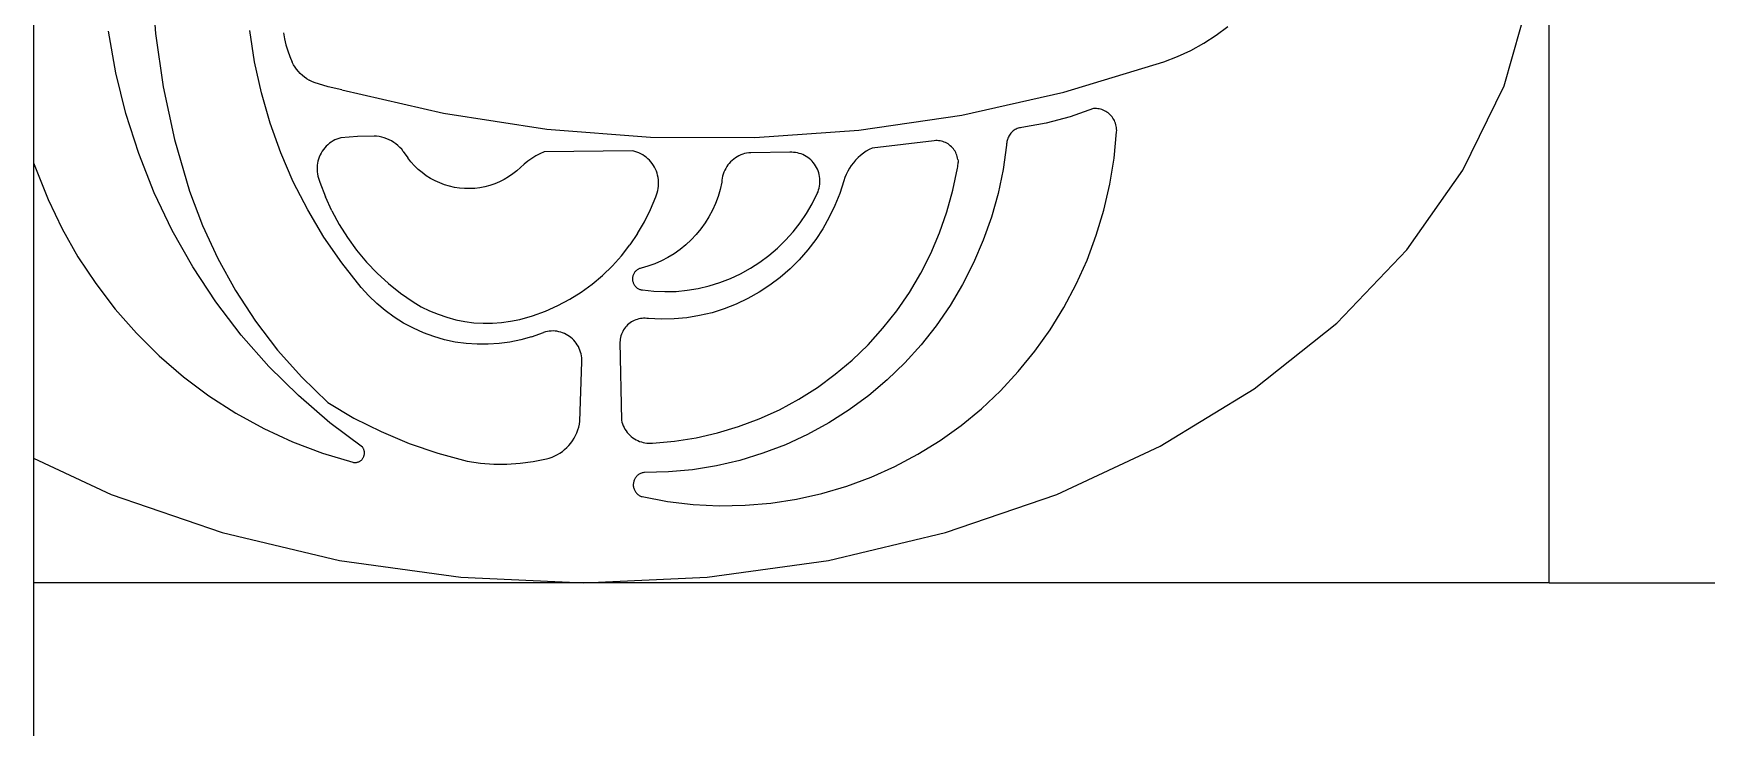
# Model space of a CAD drawing. Extents: x 396092 to 455492, y 17293 to 132793.
# Drawn here: x 438391.5 to 438565, y 60885.9 to 60957.9 of the extents above; entities that cross this region are included whole.
import ezdxf

# ---------------------------------------------------------------- set-up
doc = ezdxf.new("R2010")
doc.units = 0
doc.header["$LTSCALE"] = 1000
doc.header["$MEASUREMENT"] = 0
doc.layers.add('MU', color=34, linetype='Continuous')

msp = doc.modelspace()

# ---------------------------------------------------------------- linework, layer by layer
msp.add_line((438391.55, 62141.09), (438391.55, 59890.95))
at = {"layer": 'MU', "color": 37}
for p, q in [((438548.73, 60900.95), (438548.73, 61040.95)), ((438403.78, 60963.47), (438404.2, 60957.9)), ((438544.05, 60952.49), (438546.65, 60961.62)), ((438400.09, 60953.83), (438399.34, 60958.13)), ((438404.2, 60957.9), (438405.01, 60952.37)), ((438414.48, 60954.96), (438413.99, 60958.21)), ((438417.49, 60957.99), (438417.59, 60957.35)), ((438512.9, 60956.89), (438514.18, 60957.72)), ((438514.18, 60957.72), (438515.41, 60958.64)), ((438417.59, 60957.35), (438417.73, 60956.73)), ((438417.73, 60956.73), (438417.91, 60956.12)), ((438417.91, 60956.12), (438418.13, 60955.52)), ((438510.17, 60955.51), (438511.56, 60956.15)), ((438511.56, 60956.15), (438512.9, 60956.89)), ((438415.18, 60951.76), (438414.48, 60954.96)), ((438418.13, 60955.52), (438418.39, 60954.93)), ((438418.52, 60954.67), (438418.39, 60954.93)), ((438418.67, 60954.42), (438418.52, 60954.67)), ((438418.84, 60954.19), (438418.67, 60954.42)), ((438419.02, 60953.96), (438418.84, 60954.19)), ((438498.39, 60951.82), (438508.75, 60954.97)), ((438508.75, 60954.97), (438510.17, 60955.51)), ((438401.14, 60949.6), (438400.09, 60953.83)), ((438405.01, 60952.37), (438406.19, 60946.92)), ((438419.22, 60953.75), (438419.02, 60953.96)), ((438419.43, 60953.55), (438419.22, 60953.75)), ((438419.66, 60953.37), (438419.43, 60953.55)), ((438419.9, 60953.2), (438419.66, 60953.37)), ((438419.9, 60953.2), (438420.15, 60953.05)), ((438420.4, 60952.93), (438420.15, 60953.05)), ((438420.67, 60952.82), (438420.4, 60952.93)), ((438422.09, 60952.37), (438420.67, 60952.82)), ((438423.54, 60952.06), (438422.09, 60952.37)), ((438539.78, 60943.73), (438544.05, 60952.49)), ((438416.09, 60948.61), (438415.18, 60951.76)), ((438423.54, 60952.06), (438434.08, 60949.63)), ((438487.83, 60949.45), (438498.39, 60951.82)), ((438402.46, 60945.45), (438401.14, 60949.6)), ((438434.08, 60949.63), (438444.77, 60947.98)), ((438477.13, 60947.88), (438487.83, 60949.45)), ((438499.04, 60949.25), (438496.55, 60948.6)), ((438501.46, 60950.12), (438499.04, 60949.25)), ((438501.61, 60950.13), (438501.46, 60950.12)), ((438501.76, 60950.12), (438501.61, 60950.13)), ((438501.9, 60950.11), (438501.76, 60950.12)), ((438502.05, 60950.09), (438501.9, 60950.11)), ((438502.19, 60950.05), (438502.05, 60950.09)), ((438502.33, 60950.01), (438502.19, 60950.05)), ((438502.47, 60949.96), (438502.33, 60950.01)), ((438502.6, 60949.9), (438502.47, 60949.96)), ((438502.73, 60949.83), (438502.6, 60949.9)), ((438502.86, 60949.75), (438502.73, 60949.83)), ((438502.98, 60949.67), (438502.86, 60949.75)), ((438503.09, 60949.57), (438502.98, 60949.67)), ((438503.2, 60949.47), (438503.09, 60949.57)), ((438503.3, 60949.36), (438503.2, 60949.47)), ((438503.39, 60949.25), (438503.3, 60949.36)), ((438503.48, 60949.13), (438503.39, 60949.25)), ((438503.56, 60949), (438503.48, 60949.13)), ((438503.63, 60948.87), (438503.56, 60949)), ((438503.69, 60948.74), (438503.63, 60948.87)), ((438417.19, 60945.52), (438416.09, 60948.61)), ((438423.21, 60947.03), (438423.01, 60946.96)), ((438423.42, 60947.1), (438423.21, 60947.03)), ((438425.14, 60947.24), (438423.42, 60947.1)), ((438426.86, 60947.26), (438425.14, 60947.24)), ((438427.13, 60947.25), (438426.86, 60947.26)), ((438427.4, 60947.21), (438427.13, 60947.25)), ((438427.67, 60947.16), (438427.4, 60947.21)), ((438427.93, 60947.09), (438427.67, 60947.16)), ((438428.19, 60947), (438427.93, 60947.09)), ((438444.77, 60947.98), (438455.54, 60947.14)), ((438455.54, 60947.14), (438466.35, 60947.11)), ((438466.35, 60947.11), (438477.13, 60947.88)), ((438492.59, 60947.05), (438492.55, 60946.93)), ((438492.64, 60947.16), (438492.59, 60947.05)), ((438492.69, 60947.26), (438492.64, 60947.16)), ((438492.75, 60947.36), (438492.69, 60947.26)), ((438492.82, 60947.46), (438492.75, 60947.36)), ((438492.9, 60947.56), (438492.82, 60947.46)), ((438492.98, 60947.64), (438492.9, 60947.56)), ((438493.06, 60947.73), (438492.98, 60947.64)), ((438493.15, 60947.8), (438493.06, 60947.73)), ((438493.25, 60947.87), (438493.15, 60947.8)), ((438493.35, 60947.94), (438493.25, 60947.87)), ((438493.46, 60947.99), (438493.35, 60947.94)), ((438493.56, 60948.04), (438493.46, 60947.99)), ((438493.67, 60948.08), (438493.56, 60948.04)), ((438493.79, 60948.12), (438493.67, 60948.08)), ((438493.9, 60948.14), (438493.79, 60948.12)), ((438494.02, 60948.16), (438493.9, 60948.14)), ((438496.55, 60948.6), (438494.02, 60948.16)), ((438503.6, 60944.98), (438503.86, 60947.71)), ((438503.74, 60948.6), (438503.69, 60948.74)), ((438503.79, 60948.45), (438503.74, 60948.6)), ((438503.82, 60948.31), (438503.79, 60948.45)), ((438503.85, 60948.16), (438503.82, 60948.31)), ((438503.86, 60948.01), (438503.85, 60948.16)), ((438503.87, 60947.86), (438503.86, 60948.01)), ((438503.86, 60947.71), (438503.87, 60947.86)), ((438404.06, 60941.4), (438402.46, 60945.45)), ((438406.19, 60946.92), (438407.74, 60941.56)), ((438418.49, 60942.52), (438417.19, 60945.52)), ((438421.28, 60945.31), (438421.19, 60945.1)), ((438421.38, 60945.51), (438421.28, 60945.31)), ((438421.49, 60945.7), (438421.38, 60945.51)), ((438421.62, 60945.88), (438421.49, 60945.7)), ((438421.76, 60946.06), (438421.62, 60945.88)), ((438421.91, 60946.22), (438421.76, 60946.06)), ((438422.07, 60946.37), (438421.91, 60946.22)), ((438422.24, 60946.52), (438422.07, 60946.37)), ((438422.42, 60946.65), (438422.24, 60946.52)), ((438422.61, 60946.76), (438422.42, 60946.65)), ((438422.8, 60946.87), (438422.61, 60946.76)), ((438423.01, 60946.96), (438422.8, 60946.87)), ((438428.44, 60946.89), (438428.19, 60947)), ((438428.68, 60946.76), (438428.44, 60946.89)), ((438428.91, 60946.62), (438428.68, 60946.76)), ((438429.13, 60946.46), (438428.91, 60946.62)), ((438429.34, 60946.29), (438429.13, 60946.46)), ((438429.54, 60946.1), (438429.34, 60946.29)), ((438429.73, 60945.9), (438429.54, 60946.1)), ((438429.9, 60945.68), (438429.73, 60945.9)), ((438429.9, 60945.68), (438430.36, 60945.01)), ((438444.07, 60945.43), (438443.63, 60945.21)), ((438444.52, 60945.63), (438444.07, 60945.43)), ((438453.69, 60945.73), (438444.52, 60945.63)), ((438453.91, 60945.67), (438453.69, 60945.73)), ((438454.12, 60945.61), (438453.91, 60945.67)), ((438454.33, 60945.53), (438454.12, 60945.61)), ((438454.53, 60945.43), (438454.33, 60945.53)), ((438454.73, 60945.32), (438454.53, 60945.43)), ((438454.91, 60945.2), (438454.73, 60945.32)), ((438464.89, 60945.31), (438464.7, 60945.22)), ((438465.09, 60945.39), (438464.89, 60945.31)), ((438465.29, 60945.45), (438465.09, 60945.39)), ((438465.5, 60945.49), (438465.29, 60945.45)), ((438465.71, 60945.53), (438465.5, 60945.49)), ((438465.92, 60945.54), (438465.71, 60945.53)), ((438469.98, 60945.59), (438465.92, 60945.54)), ((438470.17, 60945.59), (438469.98, 60945.59)), ((438470.37, 60945.58), (438470.17, 60945.59)), ((438470.56, 60945.56), (438470.37, 60945.58)), ((438470.76, 60945.53), (438470.56, 60945.56)), ((438470.95, 60945.48), (438470.76, 60945.53)), ((438471.14, 60945.42), (438470.95, 60945.48)), ((438471.32, 60945.35), (438471.14, 60945.42)), ((438471.5, 60945.26), (438471.32, 60945.35)), ((438477.6, 60945.49), (438477.32, 60945.27)), ((438477.9, 60945.69), (438477.6, 60945.49)), ((438478.2, 60945.87), (438477.9, 60945.69)), ((438478.52, 60946.02), (438478.2, 60945.87)), ((438484.96, 60946.78), (438478.52, 60946.02)), ((438485.11, 60946.8), (438484.96, 60946.78)), ((438485.26, 60946.8), (438485.11, 60946.8)), ((438485.41, 60946.79), (438485.26, 60946.8)), ((438485.56, 60946.77), (438485.41, 60946.79)), ((438485.7, 60946.74), (438485.56, 60946.77)), ((438485.84, 60946.7), (438485.7, 60946.74)), ((438485.99, 60946.65), (438485.84, 60946.7)), ((438486.12, 60946.59), (438485.99, 60946.65)), ((438486.26, 60946.52), (438486.12, 60946.59)), ((438486.38, 60946.45), (438486.26, 60946.52)), ((438486.51, 60946.36), (438486.38, 60946.45)), ((438486.62, 60946.27), (438486.51, 60946.36)), ((438486.74, 60946.17), (438486.62, 60946.27)), ((438486.84, 60946.06), (438486.74, 60946.17)), ((438486.94, 60945.94), (438486.84, 60946.06)), ((438487.03, 60945.82), (438486.94, 60945.94)), ((438487.11, 60945.69), (438487.03, 60945.82)), ((438487.18, 60945.56), (438487.11, 60945.69)), ((438487.24, 60945.42), (438487.18, 60945.56)), ((438487.3, 60945.28), (438487.24, 60945.42)), ((438492.46, 60946.34), (438492.1, 60943.82)), ((438492.47, 60946.58), (438492.46, 60946.46)), ((438492.46, 60946.46), (438492.46, 60946.34)), ((438492.49, 60946.7), (438492.47, 60946.58)), ((438492.52, 60946.82), (438492.49, 60946.7)), ((438492.55, 60946.93), (438492.52, 60946.82)), ((438391.55, 60944.51), (438393.07, 60940.68)), ((438420.97, 60944.24), (438420.95, 60944.01)), ((438420.95, 60944.01), (438420.95, 60943.79)), ((438420.95, 60943.79), (438420.96, 60943.56)), ((438420.96, 60943.56), (438420.99, 60943.34)), ((438421, 60944.46), (438420.97, 60944.24)), ((438421.05, 60944.68), (438421, 60944.46)), ((438421.11, 60944.89), (438421.05, 60944.68)), ((438421.19, 60945.1), (438421.11, 60944.89)), ((438430.69, 60944.59), (438430.36, 60945.01)), ((438431.05, 60944.19), (438430.69, 60944.59)), ((438431.44, 60943.82), (438431.05, 60944.19)), ((438431.85, 60943.48), (438431.44, 60943.82)), ((438441.66, 60943.67), (438441.24, 60943.34)), ((438441.66, 60943.67), (438442.42, 60944.36)), ((438442.8, 60944.67), (438442.42, 60944.36)), ((438443.21, 60944.95), (438442.8, 60944.67)), ((438443.63, 60945.21), (438443.21, 60944.95)), ((438455.09, 60945.07), (438454.91, 60945.2)), ((438455.26, 60944.92), (438455.09, 60945.07)), ((438455.42, 60944.77), (438455.26, 60944.92)), ((438455.57, 60944.6), (438455.42, 60944.77)), ((438455.71, 60944.42), (438455.57, 60944.6)), ((438455.84, 60944.23), (438455.71, 60944.42)), ((438455.95, 60944.04), (438455.84, 60944.23)), ((438456.05, 60943.84), (438455.95, 60944.04)), ((438456.14, 60943.63), (438456.05, 60943.84)), ((438456.21, 60943.42), (438456.14, 60943.63)), ((438463.23, 60943.73), (438463.15, 60943.53)), ((438463.33, 60943.92), (438463.23, 60943.73)), ((438463.44, 60944.1), (438463.33, 60943.92)), ((438463.56, 60944.28), (438463.44, 60944.1)), ((438463.7, 60944.44), (438463.56, 60944.28)), ((438463.84, 60944.6), (438463.7, 60944.44)), ((438463.99, 60944.75), (438463.84, 60944.6)), ((438464.16, 60944.88), (438463.99, 60944.75)), ((438464.33, 60945.01), (438464.16, 60944.88)), ((438464.51, 60945.12), (438464.33, 60945.01)), ((438464.7, 60945.22), (438464.51, 60945.12)), ((438471.67, 60945.16), (438471.5, 60945.26)), ((438471.83, 60945.06), (438471.67, 60945.16)), ((438471.99, 60944.94), (438471.83, 60945.06)), ((438472.14, 60944.81), (438471.99, 60944.94)), ((438472.28, 60944.67), (438472.14, 60944.81)), ((438472.41, 60944.52), (438472.28, 60944.67)), ((438472.53, 60944.36), (438472.41, 60944.52)), ((438472.64, 60944.19), (438472.53, 60944.36)), ((438472.74, 60944.02), (438472.64, 60944.19)), ((438472.83, 60943.84), (438472.74, 60944.02)), ((438472.9, 60943.66), (438472.83, 60943.84)), ((438472.97, 60943.47), (438472.9, 60943.66)), ((438475.98, 60943.62), (438475.82, 60943.29)), ((438476.16, 60943.93), (438475.98, 60943.62)), ((438476.35, 60944.23), (438476.16, 60943.93)), ((438476.57, 60944.51), (438476.35, 60944.23)), ((438476.8, 60944.78), (438476.57, 60944.51)), ((438477.05, 60945.04), (438476.8, 60944.78)), ((438477.32, 60945.27), (438477.05, 60945.04)), ((438486.89, 60941.67), (438487.36, 60943.94)), ((438487.34, 60945.14), (438487.3, 60945.28)), ((438487.38, 60944.99), (438487.34, 60945.14)), ((438487.36, 60943.94), (438487.39, 60944.09)), ((438487.41, 60944.84), (438487.38, 60944.99)), ((438487.39, 60944.09), (438487.41, 60944.24)), ((438487.41, 60944.84), (438487.42, 60944.69)), ((438487.41, 60944.24), (438487.43, 60944.39)), ((438487.42, 60944.69), (438487.43, 60944.54)), ((438487.43, 60944.39), (438487.43, 60944.54)), ((438492.1, 60943.82), (438491.57, 60941.32)), ((438503.16, 60942.28), (438503.6, 60944.98)), ((438533.96, 60935.48), (438539.78, 60943.73)), ((438419.99, 60939.61), (438418.49, 60942.52)), ((438420.99, 60943.34), (438421.03, 60943.12)), ((438421.03, 60943.12), (438421.09, 60942.9)), ((438421.09, 60942.9), (438421.16, 60942.69)), ((438421.16, 60942.69), (438421.24, 60942.48)), ((438421.24, 60942.48), (438421.82, 60940.97)), ((438432.28, 60943.16), (438431.85, 60943.48)), ((438432.73, 60942.88), (438432.28, 60943.16)), ((438433.2, 60942.63), (438432.73, 60942.88)), ((438433.68, 60942.41), (438433.2, 60942.63)), ((438434.18, 60942.22), (438433.68, 60942.41)), ((438434.69, 60942.07), (438434.18, 60942.22)), ((438435.2, 60941.95), (438434.69, 60942.07)), ((438435.73, 60941.87), (438435.2, 60941.95)), ((438436.26, 60941.83), (438435.73, 60941.87)), ((438436.79, 60941.82), (438436.26, 60941.83)), ((438437.31, 60941.85), (438436.79, 60941.82)), ((438437.84, 60941.91), (438437.31, 60941.85)), ((438438.36, 60942.01), (438437.84, 60941.91)), ((438438.87, 60942.15), (438438.36, 60942.01)), ((438439.38, 60942.32), (438438.87, 60942.15)), ((438439.87, 60942.53), (438439.38, 60942.32)), ((438440.34, 60942.77), (438439.87, 60942.53)), ((438440.8, 60943.04), (438440.34, 60942.77)), ((438441.24, 60943.34), (438440.8, 60943.04)), ((438456.27, 60943.2), (438456.21, 60943.42)), ((438456.32, 60942.98), (438456.27, 60943.2)), ((438456.28, 60941.62), (438456.32, 60941.85)), ((438456.35, 60942.75), (438456.32, 60942.98)), ((438456.32, 60941.85), (438456.35, 60942.07)), ((438456.37, 60942.52), (438456.35, 60942.75)), ((438456.35, 60942.07), (438456.37, 60942.3)), ((438456.37, 60942.3), (438456.37, 60942.52)), ((438462.92, 60942.48), (438462.75, 60941.73)), ((438462.94, 60942.69), (438462.92, 60942.48)), ((438462.97, 60942.91), (438462.94, 60942.69)), ((438463.01, 60943.12), (438462.97, 60942.91)), ((438463.07, 60943.33), (438463.01, 60943.12)), ((438463.15, 60943.53), (438463.07, 60943.33)), ((438472.96, 60941.69), (438473.01, 60941.88)), ((438473.02, 60943.27), (438472.97, 60943.47)), ((438473.01, 60941.88), (438473.05, 60942.08)), ((438473.06, 60943.08), (438473.02, 60943.27)), ((438473.05, 60942.08), (438473.08, 60942.28)), ((438473.08, 60942.88), (438473.06, 60943.08)), ((438473.1, 60942.68), (438473.08, 60942.88)), ((438473.08, 60942.28), (438473.1, 60942.48)), ((438473.1, 60942.48), (438473.1, 60942.68)), ((438475.58, 60942.62), (438475.16, 60941.33)), ((438475.69, 60942.96), (438475.58, 60942.62)), ((438475.82, 60943.29), (438475.69, 60942.96)), ((438502.54, 60939.6), (438503.16, 60942.28)), ((438393.07, 60940.68), (438394.52, 60937.67)), ((438405.94, 60937.48), (438404.06, 60941.4)), ((438407.74, 60941.56), (438409.08, 60938.01)), ((438422.49, 60939.51), (438421.82, 60940.97)), ((438455.53, 60939.66), (438456.07, 60940.98)), ((438456.07, 60940.98), (438456.15, 60941.19)), ((438456.15, 60941.19), (438456.22, 60941.4)), ((438456.22, 60941.4), (438456.28, 60941.62)), ((438462.26, 60940.28), (438461.95, 60939.58)), ((438462.53, 60941), (438462.26, 60940.28)), ((438462.75, 60941.73), (438462.53, 60941)), ((438471.7, 60939.24), (438472.29, 60940.26)), ((438472.29, 60940.26), (438472.82, 60941.32)), ((438472.82, 60941.32), (438472.9, 60941.5)), ((438472.9, 60941.5), (438472.96, 60941.69)), ((438475.16, 60941.33), (438474.65, 60940.07)), ((438486.27, 60939.43), (438486.89, 60941.67)), ((438491.57, 60941.32), (438490.89, 60938.87)), ((438421.66, 60936.8), (438419.99, 60939.61)), ((438422.49, 60939.51), (438423.26, 60938.1)), ((438454.19, 60937.16), (438454.9, 60938.38)), ((438454.9, 60938.38), (438455.53, 60939.66)), ((438461.59, 60938.91), (438461.19, 60938.26)), ((438461.95, 60939.58), (438461.59, 60938.91)), ((438471.04, 60938.27), (438471.7, 60939.24)), ((438474.07, 60938.85), (438473.4, 60937.67)), ((438474.65, 60940.07), (438474.07, 60938.85)), ((438485.5, 60937.24), (438486.27, 60939.43)), ((438490.89, 60938.87), (438490.04, 60936.47)), ((438501.75, 60936.98), (438502.54, 60939.6)), ((438394.52, 60937.67), (438396.16, 60934.76)), ((438408.08, 60933.7), (438405.94, 60937.48)), ((438409.08, 60938.01), (438410.67, 60934.57)), ((438423.51, 60934.12), (438421.66, 60936.8)), ((438423.26, 60938.1), (438424.12, 60936.74)), ((438424.12, 60936.74), (438425.06, 60935.44)), ((438454.19, 60937.16), (438453.4, 60935.98)), ((438460.26, 60937.05), (438459.74, 60936.5)), ((438460.75, 60937.64), (438460.26, 60937.05)), ((438461.19, 60938.26), (438460.75, 60937.64)), ((438469.53, 60936.47), (438470.32, 60937.34)), ((438470.32, 60937.34), (438471.04, 60938.27)), ((438473.4, 60937.67), (438472.66, 60936.54)), ((438484.6, 60935.11), (438485.5, 60937.24)), ((438500.8, 60934.41), (438501.75, 60936.98)), ((438425.06, 60935.44), (438426.09, 60934.21)), ((438452.53, 60934.86), (438453.4, 60935.98)), ((438457.98, 60935.07), (438457.34, 60934.68)), ((438458.6, 60935.51), (438457.98, 60935.07)), ((438459.19, 60935.98), (438458.6, 60935.51)), ((438459.74, 60936.5), (438459.19, 60935.98)), ((438466.87, 60934.19), (438467.81, 60934.89)), ((438467.81, 60934.89), (438468.7, 60935.65)), ((438468.7, 60935.65), (438469.53, 60936.47)), ((438471.84, 60935.47), (438470.96, 60934.45)), ((438472.66, 60936.54), (438471.84, 60935.47)), ((438483.55, 60933.05), (438484.6, 60935.11)), ((438490.04, 60936.47), (438489.04, 60934.13)), ((438526.69, 60927.89), (438533.96, 60935.48)), ((438396.16, 60934.76), (438398, 60931.97)), ((438410.47, 60930.08), (438408.08, 60933.7)), ((438410.67, 60934.57), (438412.5, 60931.25)), ((438425.54, 60931.56), (438423.51, 60934.12)), ((438426.09, 60934.21), (438427.2, 60933.06)), ((438450.57, 60932.83), (438451.58, 60933.81)), ((438451.58, 60933.81), (438452.53, 60934.86)), ((438453.92, 60933.18), (438453.88, 60933.12)), ((438453.97, 60933.24), (438453.92, 60933.18)), ((438454.02, 60933.29), (438453.97, 60933.24)), ((438454.08, 60933.34), (438454.02, 60933.29)), ((438454.14, 60933.39), (438454.08, 60933.34)), ((438454.2, 60933.43), (438454.14, 60933.39)), ((438454.27, 60933.47), (438454.2, 60933.43)), ((438454.33, 60933.5), (438454.27, 60933.47)), ((438454.4, 60933.53), (438454.33, 60933.5)), ((438454.47, 60933.55), (438454.4, 60933.53)), ((438454.55, 60933.57), (438454.47, 60933.55)), ((438455.27, 60933.77), (438454.55, 60933.57)), ((438455.98, 60934.03), (438455.27, 60933.77)), ((438456.67, 60934.33), (438455.98, 60934.03)), ((438457.34, 60934.68), (438456.67, 60934.33)), ((438464.87, 60932.99), (438465.89, 60933.56)), ((438465.89, 60933.56), (438466.87, 60934.19)), ((438470.01, 60933.5), (438468.99, 60932.62)), ((438470.96, 60934.45), (438470.01, 60933.5)), ((438489.04, 60934.13), (438487.89, 60931.87)), ((438499.68, 60931.92), (438500.8, 60934.41)), ((438398, 60931.97), (438400.02, 60929.32)), ((438426.31, 60930.71), (438425.54, 60931.56)), ((438427.2, 60933.06), (438428.37, 60931.98)), ((438428.37, 60931.98), (438429.62, 60930.98)), ((438448.35, 60931.09), (438449.49, 60931.92)), ((438449.49, 60931.92), (438450.57, 60932.83)), ((438453.68, 60932.63), (438453.67, 60932.56)), ((438453.67, 60932.56), (438453.67, 60932.48)), ((438453.67, 60932.48), (438453.67, 60932.41)), ((438453.67, 60932.41), (438453.67, 60932.33)), ((438453.67, 60932.33), (438453.68, 60932.26)), ((438453.69, 60932.71), (438453.68, 60932.63)), ((438453.68, 60932.26), (438453.7, 60932.18)), ((438453.71, 60932.78), (438453.69, 60932.71)), ((438453.7, 60932.18), (438453.72, 60932.11)), ((438453.74, 60932.85), (438453.71, 60932.78)), ((438453.72, 60932.11), (438453.74, 60932.04)), ((438453.76, 60932.92), (438453.74, 60932.85)), ((438453.74, 60932.04), (438453.77, 60931.97)), ((438453.8, 60932.99), (438453.76, 60932.92)), ((438453.77, 60931.97), (438453.81, 60931.9)), ((438453.83, 60933.06), (438453.8, 60932.99)), ((438453.81, 60931.9), (438453.84, 60931.83)), ((438453.88, 60933.12), (438453.83, 60933.06)), ((438453.84, 60931.83), (438453.89, 60931.77)), ((438453.89, 60931.77), (438453.93, 60931.71)), ((438453.93, 60931.71), (438453.98, 60931.66)), ((438453.98, 60931.66), (438454.04, 60931.6)), ((438454.04, 60931.6), (438454.09, 60931.56)), ((438454.09, 60931.56), (438454.15, 60931.51)), ((438454.15, 60931.51), (438454.22, 60931.47)), ((438454.22, 60931.47), (438454.28, 60931.43)), ((438454.28, 60931.43), (438454.35, 60931.4)), ((438459.34, 60931.28), (438460.49, 60931.47)), ((438460.49, 60931.47), (438461.62, 60931.74)), ((438461.62, 60931.74), (438462.73, 60932.08)), ((438462.73, 60932.08), (438463.81, 60932.5)), ((438463.81, 60932.5), (438464.87, 60932.99)), ((438467.92, 60931.81), (438466.8, 60931.07)), ((438468.99, 60932.62), (438467.92, 60931.81)), ((438482.37, 60931.06), (438483.55, 60933.05)), ((438487.89, 60931.87), (438486.59, 60929.69)), ((438498.4, 60929.51), (438499.68, 60931.92)), ((438413.09, 60926.64), (438410.47, 60930.08)), ((438412.5, 60931.25), (438414.56, 60928.09)), ((438427.14, 60929.91), (438426.31, 60930.71)), ((438428.03, 60929.17), (438427.14, 60929.91)), ((438429.62, 60930.98), (438430.93, 60930.07)), ((438430.93, 60930.07), (438431.76, 60929.58)), ((438444.63, 60929.12), (438445.92, 60929.69)), ((438445.92, 60929.69), (438447.16, 60930.35)), ((438447.16, 60930.35), (438448.35, 60931.09)), ((438454.35, 60931.4), (438454.42, 60931.38)), ((438454.42, 60931.38), (438454.49, 60931.35)), ((438454.49, 60931.35), (438454.56, 60931.34)), ((438454.56, 60931.34), (438454.64, 60931.33)), ((438454.64, 60931.33), (438454.71, 60931.32)), ((438454.71, 60931.32), (438455.87, 60931.19)), ((438455.87, 60931.19), (438457.02, 60931.14)), ((438457.02, 60931.14), (438458.18, 60931.17)), ((438458.18, 60931.17), (438459.34, 60931.28)), ((438464.43, 60929.85), (438463.18, 60929.36)), ((438465.63, 60930.42), (438464.43, 60929.85)), ((438466.8, 60931.07), (438465.63, 60930.42)), ((438481.06, 60929.16), (438482.37, 60931.06)), ((438486.59, 60929.69), (438485.16, 60927.6)), ((438400.02, 60929.32), (438402.22, 60926.83)), ((438414.56, 60928.09), (438416.85, 60925.09)), ((438428.96, 60928.49), (438428.03, 60929.17)), ((438429.93, 60927.88), (438428.96, 60928.49)), ((438431.76, 60929.58), (438432.62, 60929.16)), ((438432.62, 60929.16), (438433.5, 60928.79)), ((438433.5, 60928.79), (438434.41, 60928.48)), ((438434.41, 60928.48), (438435.33, 60928.23)), ((438435.33, 60928.23), (438436.27, 60928.04)), ((438436.27, 60928.04), (438437.22, 60927.92)), ((438440.08, 60927.94), (438441.03, 60928.07)), ((438441.03, 60928.07), (438441.97, 60928.26)), ((438441.97, 60928.26), (438443.31, 60928.65)), ((438443.31, 60928.65), (438444.63, 60929.12)), ((438453.55, 60928), (438453.42, 60927.91)), ((438453.7, 60928.08), (438453.55, 60928)), ((438453.85, 60928.16), (438453.7, 60928.08)), ((438454, 60928.22), (438453.85, 60928.16)), ((438454.16, 60928.27), (438454, 60928.22)), ((438454.32, 60928.32), (438454.16, 60928.27)), ((438454.48, 60928.35), (438454.32, 60928.32)), ((438454.65, 60928.37), (438454.48, 60928.35)), ((438454.81, 60928.38), (438454.65, 60928.37)), ((438454.98, 60928.38), (438454.81, 60928.38)), ((438455.15, 60928.36), (438454.98, 60928.38)), ((438455.31, 60928.34), (438455.15, 60928.36)), ((438456.64, 60928.28), (438455.31, 60928.34)), ((438457.97, 60928.31), (438456.64, 60928.28)), ((438459.3, 60928.44), (438457.97, 60928.31)), ((438460.61, 60928.66), (438459.3, 60928.44)), ((438461.91, 60928.96), (438460.61, 60928.66)), ((438463.18, 60929.36), (438461.91, 60928.96)), ((438479.63, 60927.35), (438481.06, 60929.16)), ((438496.97, 60927.18), (438498.4, 60929.51)), ((438402.22, 60926.83), (438404.58, 60924.49)), ((438415.95, 60923.39), (438413.09, 60926.64)), ((438430.94, 60927.34), (438429.93, 60927.88)), ((438431.99, 60926.87), (438430.94, 60927.34)), ((438433.06, 60926.48), (438431.99, 60926.87)), ((438434.16, 60926.16), (438433.06, 60926.48)), ((438437.22, 60927.92), (438438.17, 60927.86)), ((438438.17, 60927.86), (438439.13, 60927.87)), ((438439.13, 60927.87), (438440.08, 60927.94)), ((438443.18, 60926.46), (438442.08, 60926.15)), ((438443.18, 60926.46), (438444.45, 60926.92)), ((438444.64, 60926.98), (438444.45, 60926.92)), ((438444.84, 60927.02), (438444.64, 60926.98)), ((438445.03, 60927.05), (438444.84, 60927.02)), ((438445.23, 60927.06), (438445.03, 60927.05)), ((438445.43, 60927.07), (438445.23, 60927.06)), ((438445.63, 60927.06), (438445.43, 60927.07)), ((438445.83, 60927.03), (438445.63, 60927.06)), ((438446.03, 60926.99), (438445.83, 60927.03)), ((438446.22, 60926.94), (438446.03, 60926.99)), ((438446.41, 60926.88), (438446.22, 60926.94)), ((438446.6, 60926.8), (438446.41, 60926.88)), ((438446.78, 60926.71), (438446.6, 60926.8)), ((438446.96, 60926.61), (438446.78, 60926.71)), ((438447.12, 60926.5), (438446.96, 60926.61)), ((438447.28, 60926.38), (438447.12, 60926.5)), ((438447.43, 60926.25), (438447.28, 60926.38)), ((438447.58, 60926.1), (438447.43, 60926.25)), ((438452.39, 60926.23), (438452.37, 60926.06)), ((438452.42, 60926.39), (438452.39, 60926.23)), ((438452.46, 60926.56), (438452.42, 60926.39)), ((438452.52, 60926.72), (438452.46, 60926.56)), ((438452.58, 60926.87), (438452.52, 60926.72)), ((438452.65, 60927.02), (438452.58, 60926.87)), ((438452.74, 60927.17), (438452.65, 60927.02)), ((438452.83, 60927.31), (438452.74, 60927.17)), ((438452.93, 60927.45), (438452.83, 60927.31)), ((438453.04, 60927.57), (438452.93, 60927.45)), ((438453.16, 60927.69), (438453.04, 60927.57)), ((438453.28, 60927.8), (438453.16, 60927.69)), ((438453.42, 60927.91), (438453.28, 60927.8)), ((438478.09, 60925.64), (438479.63, 60927.35)), ((438485.16, 60927.6), (438483.59, 60925.62)), ((438495.39, 60924.96), (438496.97, 60927.18)), ((438518.11, 60921.07), (438526.69, 60927.89)), ((438404.58, 60924.49), (438407.09, 60922.32)), ((438416.85, 60925.09), (438419.36, 60922.27)), ((438435.28, 60925.92), (438434.16, 60926.16)), ((438436.41, 60925.76), (438435.28, 60925.92)), ((438437.55, 60925.68), (438436.41, 60925.76)), ((438438.69, 60925.68), (438437.55, 60925.68)), ((438439.83, 60925.75), (438438.69, 60925.68)), ((438440.96, 60925.91), (438439.83, 60925.75)), ((438442.08, 60926.15), (438440.96, 60925.91)), ((438447.71, 60925.95), (438447.58, 60926.1)), ((438447.83, 60925.79), (438447.71, 60925.95)), ((438447.94, 60925.62), (438447.83, 60925.79)), ((438448.05, 60925.44), (438447.94, 60925.62)), ((438448.14, 60925.26), (438448.05, 60925.44)), ((438448.21, 60925.07), (438448.14, 60925.26)), ((438448.28, 60924.88), (438448.21, 60925.07)), ((438448.33, 60924.68), (438448.28, 60924.88)), ((438448.37, 60924.48), (438448.33, 60924.68)), ((438448.4, 60924.28), (438448.37, 60924.48)), ((438452.37, 60926.06), (438452.36, 60925.89)), ((438452.36, 60925.89), (438452.51, 60917.81)), ((438476.43, 60924.05), (438478.09, 60925.64)), ((438483.59, 60925.62), (438481.89, 60923.75)), ((438493.67, 60922.85), (438495.39, 60924.96)), ((438419.02, 60920.36), (438415.95, 60923.39)), ((438448.22, 60917.7), (438448.41, 60923.87)), ((438448.41, 60924.07), (438448.4, 60924.28)), ((438448.41, 60923.87), (438448.41, 60924.07)), ((438474.68, 60922.57), (438476.43, 60924.05)), ((438481.89, 60923.75), (438480.08, 60921.99)), ((438491.82, 60920.86), (438493.67, 60922.85)), ((438407.09, 60922.32), (438409.75, 60920.34)), ((438419.36, 60922.27), (438422.06, 60919.64)), ((438470.9, 60919.99), (438472.83, 60921.21)), ((438472.83, 60921.21), (438474.68, 60922.57)), ((438480.08, 60921.99), (438478.16, 60920.37)), ((438508.38, 60915.12), (438518.11, 60921.07)), ((438409.75, 60920.34), (438412.53, 60918.55)), ((438422.29, 60917.54), (438419.02, 60920.36)), ((438422.06, 60919.64), (438424.78, 60918.04)), ((438468.89, 60918.9), (438470.9, 60919.99)), ((438478.16, 60920.37), (438476.13, 60918.88)), ((438489.84, 60919), (438491.82, 60920.86)), ((438412.53, 60918.55), (438415.43, 60916.95)), ((438425.66, 60915.02), (438422.29, 60917.54)), ((438424.78, 60918.04), (438427.6, 60916.63)), ((438448.17, 60917.4), (438448.22, 60917.7)), ((438452.51, 60917.81), (438452.56, 60917.62)), ((438452.56, 60917.62), (438452.62, 60917.42)), ((438464.67, 60917.15), (438466.81, 60917.95)), ((438466.81, 60917.95), (438468.89, 60918.9)), ((438476.13, 60918.88), (438474.01, 60917.53)), ((438487.75, 60917.28), (438489.84, 60919)), ((438415.43, 60916.95), (438418.42, 60915.57)), ((438427.6, 60916.63), (438430.51, 60915.4)), ((438447.45, 60915.69), (438447.62, 60915.95)), ((438447.62, 60915.95), (438447.76, 60916.23)), ((438447.76, 60916.23), (438447.89, 60916.51)), ((438447.89, 60916.51), (438448.01, 60916.8)), ((438448.01, 60916.8), (438448.1, 60917.09)), ((438448.1, 60917.09), (438448.17, 60917.4)), ((438452.62, 60917.42), (438452.7, 60917.24)), ((438452.7, 60917.24), (438452.79, 60917.06)), ((438452.79, 60917.06), (438452.88, 60916.88)), ((438452.88, 60916.88), (438452.99, 60916.71)), ((438452.99, 60916.71), (438453.12, 60916.55)), ((438453.12, 60916.55), (438453.25, 60916.4)), ((438453.25, 60916.4), (438453.39, 60916.26)), ((438453.39, 60916.26), (438453.54, 60916.12)), ((438453.54, 60916.12), (438453.69, 60916)), ((438453.69, 60916), (438453.86, 60915.89)), ((438453.86, 60915.89), (438454.03, 60915.79)), ((438458.02, 60915.63), (438460.27, 60915.98)), ((438460.27, 60915.98), (438462.49, 60916.49)), ((438462.49, 60916.49), (438464.67, 60917.15)), ((438471.81, 60916.32), (438469.53, 60915.27)), ((438474.01, 60917.53), (438471.81, 60916.32)), ((438485.55, 60915.7), (438487.75, 60917.28)), ((438418.42, 60915.57), (438421.51, 60914.4)), ((438421.51, 60914.4), (438424.66, 60913.46)), ((438425.7, 60914.97), (438425.66, 60915.02)), ((438425.73, 60914.92), (438425.7, 60914.97)), ((438425.76, 60914.86), (438425.73, 60914.92)), ((438425.79, 60914.8), (438425.76, 60914.86)), ((438425.81, 60914.74), (438425.79, 60914.8)), ((438425.8, 60914.05), (438425.82, 60914.11)), ((438425.83, 60914.68), (438425.81, 60914.74)), ((438425.82, 60914.11), (438425.84, 60914.17)), ((438425.85, 60914.62), (438425.83, 60914.68)), ((438425.84, 60914.17), (438425.85, 60914.23)), ((438425.86, 60914.55), (438425.85, 60914.62)), ((438425.85, 60914.23), (438425.86, 60914.3)), ((438425.86, 60914.49), (438425.86, 60914.55)), ((438425.87, 60914.43), (438425.86, 60914.49)), ((438425.86, 60914.3), (438425.87, 60914.36)), ((438425.87, 60914.36), (438425.87, 60914.43)), ((438430.51, 60915.4), (438433.49, 60914.38)), ((438433.49, 60914.38), (438436.53, 60913.56)), ((438445.32, 60913.99), (438445.6, 60914.11)), ((438445.6, 60914.11), (438445.87, 60914.25)), ((438445.87, 60914.25), (438446.14, 60914.41)), ((438446.14, 60914.41), (438446.39, 60914.58)), ((438446.39, 60914.58), (438446.63, 60914.77)), ((438446.63, 60914.77), (438446.86, 60914.98)), ((438446.86, 60914.98), (438447.07, 60915.2)), ((438447.07, 60915.2), (438447.27, 60915.44)), ((438447.27, 60915.44), (438447.45, 60915.69)), ((438454.03, 60915.79), (438454.21, 60915.7)), ((438454.21, 60915.7), (438454.39, 60915.62)), ((438454.39, 60915.62), (438454.58, 60915.56)), ((438454.58, 60915.56), (438454.77, 60915.5)), ((438454.77, 60915.5), (438454.96, 60915.46)), ((438454.96, 60915.46), (438455.16, 60915.44)), ((438455.16, 60915.44), (438455.36, 60915.42)), ((438455.36, 60915.42), (438455.55, 60915.42)), ((438455.55, 60915.42), (438455.75, 60915.44)), ((438455.75, 60915.44), (438458.02, 60915.63)), ((438467.19, 60914.38), (438464.8, 60913.65)), ((438469.53, 60915.27), (438467.19, 60914.38)), ((438480.87, 60913.01), (438483.25, 60914.28)), ((438483.25, 60914.28), (438485.55, 60915.7)), ((438497.66, 60910.12), (438508.38, 60915.12)), ((438391.55, 60913.88), (438399.6, 60910.12)), ((438424.66, 60913.46), (438424.72, 60913.44)), ((438424.72, 60913.44), (438424.79, 60913.43)), ((438424.79, 60913.43), (438424.85, 60913.43)), ((438424.85, 60913.43), (438424.91, 60913.42)), ((438424.91, 60913.42), (438424.98, 60913.43)), ((438424.98, 60913.43), (438425.04, 60913.43)), ((438425.04, 60913.43), (438425.1, 60913.45)), ((438425.1, 60913.45), (438425.16, 60913.46)), ((438425.16, 60913.46), (438425.22, 60913.48)), ((438425.22, 60913.48), (438425.28, 60913.5)), ((438425.28, 60913.5), (438425.34, 60913.53)), ((438425.34, 60913.53), (438425.4, 60913.56)), ((438425.4, 60913.56), (438425.45, 60913.6)), ((438425.45, 60913.6), (438425.5, 60913.64)), ((438425.5, 60913.64), (438425.55, 60913.68)), ((438425.55, 60913.68), (438425.59, 60913.72)), ((438425.59, 60913.72), (438425.64, 60913.77)), ((438425.64, 60913.77), (438425.68, 60913.82)), ((438425.68, 60913.82), (438425.71, 60913.87)), ((438425.71, 60913.87), (438425.75, 60913.93)), ((438425.75, 60913.93), (438425.77, 60913.99)), ((438425.77, 60913.99), (438425.8, 60914.05)), ((438436.53, 60913.56), (438437.89, 60913.37)), ((438437.89, 60913.37), (438439.27, 60913.27)), ((438439.27, 60913.27), (438440.64, 60913.27)), ((438440.64, 60913.27), (438442.02, 60913.35)), ((438442.02, 60913.35), (438443.38, 60913.54)), ((438443.38, 60913.54), (438444.74, 60913.81)), ((438444.74, 60913.81), (438445.03, 60913.89)), ((438445.03, 60913.89), (438445.32, 60913.99)), ((438454.67, 60912.35), (438454.59, 60912.32)), ((438454.75, 60912.37), (438454.67, 60912.35)), ((438454.83, 60912.38), (438454.75, 60912.37)), ((438454.92, 60912.39), (438454.83, 60912.38)), ((438457.41, 60912.45), (438454.92, 60912.39)), ((438459.9, 60912.68), (438457.41, 60912.45)), ((438462.37, 60913.08), (438459.9, 60912.68)), ((438464.8, 60913.65), (438462.37, 60913.08)), ((438478.41, 60911.91), (438480.87, 60913.01)), ((438453.76, 60911.25), (438453.75, 60911.17)), ((438453.75, 60911.17), (438453.75, 60911.08)), ((438453.75, 60911.08), (438453.75, 60911)), ((438453.75, 60911), (438453.76, 60910.91)), ((438453.77, 60911.34), (438453.76, 60911.25)), ((438453.76, 60910.91), (438453.78, 60910.83)), ((438453.79, 60911.42), (438453.77, 60911.34)), ((438453.78, 60910.83), (438453.8, 60910.75)), ((438453.81, 60911.5), (438453.79, 60911.42)), ((438453.8, 60910.75), (438453.83, 60910.67)), ((438453.84, 60911.58), (438453.81, 60911.5)), ((438453.83, 60910.67), (438453.86, 60910.59)), ((438453.87, 60911.66), (438453.84, 60911.58)), ((438453.91, 60911.74), (438453.87, 60911.66)), ((438453.95, 60911.81), (438453.91, 60911.74)), ((438454, 60911.88), (438453.95, 60911.81)), ((438454.05, 60911.95), (438454, 60911.88)), ((438454.1, 60912.01), (438454.05, 60911.95)), ((438454.16, 60912.07), (438454.1, 60912.01)), ((438454.23, 60912.12), (438454.16, 60912.07)), ((438454.29, 60912.17), (438454.23, 60912.12)), ((438454.36, 60912.22), (438454.29, 60912.17)), ((438454.44, 60912.26), (438454.36, 60912.22)), ((438454.51, 60912.29), (438454.44, 60912.26)), ((438454.59, 60912.32), (438454.51, 60912.29)), ((438473.3, 60910.21), (438475.88, 60910.97)), ((438475.88, 60910.97), (438478.41, 60911.91)), ((438399.6, 60910.12), (438411.13, 60906.16)), ((438453.86, 60910.59), (438453.9, 60910.51)), ((438453.9, 60910.51), (438453.94, 60910.44)), ((438453.94, 60910.44), (438453.98, 60910.37)), ((438453.98, 60910.37), (438454.03, 60910.3)), ((438454.03, 60910.3), (438454.09, 60910.24)), ((438454.09, 60910.24), (438454.15, 60910.18)), ((438454.15, 60910.18), (438454.21, 60910.12)), ((438454.21, 60910.12), (438454.28, 60910.07)), ((438454.28, 60910.07), (438454.35, 60910.02)), ((438454.35, 60910.02), (438454.42, 60909.98)), ((438454.42, 60909.98), (438454.49, 60909.94)), ((438454.49, 60909.94), (438454.57, 60909.91)), ((438454.57, 60909.91), (438454.65, 60909.89)), ((438454.65, 60909.89), (438457.29, 60909.39)), ((438457.29, 60909.39), (438459.96, 60909.08)), ((438459.96, 60909.08), (438462.65, 60908.94)), ((438462.65, 60908.94), (438465.34, 60908.99)), ((438465.34, 60908.99), (438468.01, 60909.22)), ((438468.01, 60909.22), (438470.67, 60909.62)), ((438470.67, 60909.62), (438473.3, 60910.21)), ((438486.13, 60906.16), (438497.66, 60910.12)), ((438411.13, 60906.16), (438423.28, 60903.28)), ((438473.98, 60903.28), (438486.13, 60906.16)), ((438423.28, 60903.28), (438435.85, 60901.53)), ((438461.41, 60901.53), (438473.98, 60903.28)), ((438448.63, 60900.95), (438391.55, 60900.95)), ((438435.85, 60901.53), (438448.63, 60900.95)), ((438448.63, 60900.95), (438461.41, 60901.53)), ((438548.73, 60900.95), (438448.63, 60900.95)), ((438548.73, 60900.95), (438568.51, 60900.95))]:
    msp.add_line(p, q, dxfattribs=at)

doc.saveas('drawing.dxf')
